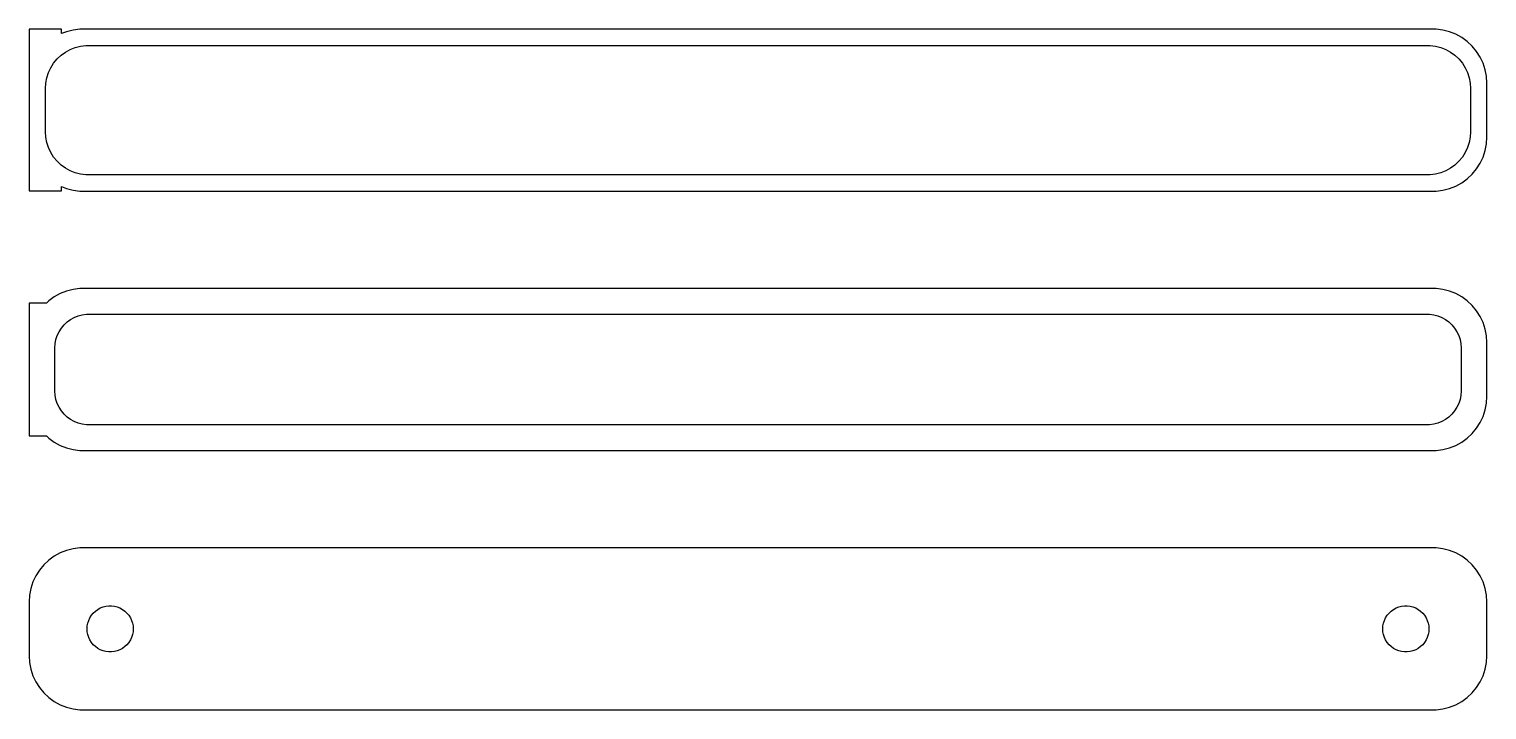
# Model space of a CAD drawing. Header units: metres. Extents: x -68 to 68, y 65 to 127.
import ezdxf

# ---------------------------------------------------------------- set-up
doc = ezdxf.new("R2010")
doc.units = ezdxf.units.M

msp = doc.modelspace()

# ---------------------------------------------------------------- linework, layer by layer
for p, q in [((-64.5, 127.479), (-67.5, 127.479)), ((-67.5, 127.479), (-67.5, 112.521)), ((-64.5, 127.075), (-64.5, 127.479)), ((-64.0451, 127.255), (-64.5, 127.075)), ((-63.4369, 127.411), (-64.0451, 127.255)), ((-62.8139, 127.49), (-63.4369, 127.411)), ((62.8139, 127.49), (-62.8139, 127.49)), ((63.4369, 127.411), (62.8139, 127.49)), ((64.0451, 127.255), (63.4369, 127.411)), ((64.6289, 127.024), (64.0451, 127.255)), ((65.1791, 126.722), (64.6289, 127.024)), ((-64.1433, 125.377), (-63.7031, 125.619)), ((-63.7031, 125.619), (-63.2361, 125.804)), ((-63.2361, 125.804), (-62.7495, 125.929)), ((-62.7495, 125.929), (-62.2512, 125.992)), ((-62.2512, 125.992), (62.2512, 125.992)), ((62.2512, 125.992), (62.7495, 125.929)), ((62.7495, 125.929), (63.2361, 125.804)), ((63.2361, 125.804), (63.7031, 125.619)), ((63.7031, 125.619), (64.1433, 125.377)), ((65.6871, 126.353), (65.1791, 126.722)), ((66.1448, 125.923), (65.6871, 126.353)), ((66.5451, 125.439), (66.1448, 125.923)), ((-65.5052, 123.927), (-65.2361, 124.351)), ((-65.2361, 124.351), (-64.9159, 124.738)), ((-64.9159, 124.738), (-64.5497, 125.082)), ((-64.5497, 125.082), (-64.1433, 125.377)), ((64.1433, 125.377), (64.5497, 125.082)), ((64.5497, 125.082), (64.9159, 124.738)), ((64.9159, 124.738), (65.2361, 124.351)), ((65.2361, 124.351), (65.5052, 123.927)), ((66.8815, 124.909), (66.5451, 125.439)), ((67.1489, 124.341), (66.8815, 124.909)), ((67.3429, 123.743), (67.1489, 124.341)), ((-65.9685, 122.501), (-65.8743, 122.995)), ((-65.8743, 122.995), (-65.7191, 123.472)), ((-65.7191, 123.472), (-65.5052, 123.927)), ((65.5052, 123.927), (65.7191, 123.472)), ((65.7191, 123.472), (65.8743, 122.995)), ((65.8743, 122.995), (65.9685, 122.501)), ((67.4606, 123.127), (67.3429, 123.743)), ((67.5, 122.5), (67.4606, 123.127)), ((-66, 122), (-65.9685, 122.501)), ((-66, 118), (-66, 122)), ((65.9685, 122.501), (66, 122)), ((66, 122), (66, 118)), ((67.5, 117.5), (67.5, 122.5)), ((-65.9685, 117.499), (-66, 118)), ((-65.8743, 117.005), (-65.9685, 117.499)), ((65.9685, 117.499), (65.8743, 117.005)), ((66, 118), (65.9685, 117.499)), ((67.4606, 116.873), (67.5, 117.5)), ((-65.7191, 116.528), (-65.8743, 117.005)), ((-65.5052, 116.073), (-65.7191, 116.528)), ((65.7191, 116.528), (65.5052, 116.073)), ((65.8743, 117.005), (65.7191, 116.528)), ((67.1489, 115.659), (67.3429, 116.257)), ((67.3429, 116.257), (67.4606, 116.873)), ((-65.2361, 115.649), (-65.5052, 116.073)), ((-64.9159, 115.262), (-65.2361, 115.649)), ((-64.5497, 114.918), (-64.9159, 115.262)), ((-64.1433, 114.623), (-64.5497, 114.918)), ((64.5497, 114.918), (64.1433, 114.623)), ((64.9159, 115.262), (64.5497, 114.918)), ((65.2361, 115.649), (64.9159, 115.262)), ((65.5052, 116.073), (65.2361, 115.649)), ((66.5451, 114.561), (66.8815, 115.091)), ((66.8815, 115.091), (67.1489, 115.659)), ((-63.7031, 114.381), (-64.1433, 114.623)), ((-63.2361, 114.196), (-63.7031, 114.381)), ((-62.7495, 114.071), (-63.2361, 114.196)), ((-62.2512, 114.008), (-62.7495, 114.071)), ((62.2512, 114.008), (-62.2512, 114.008)), ((62.7495, 114.071), (62.2512, 114.008)), ((63.2361, 114.196), (62.7495, 114.071)), ((63.7031, 114.381), (63.2361, 114.196)), ((64.1433, 114.623), (63.7031, 114.381)), ((65.1791, 113.278), (65.6871, 113.647)), ((65.6871, 113.647), (66.1448, 114.077)), ((66.1448, 114.077), (66.5451, 114.561)), ((-67.5, 112.521), (-64.5, 112.521)), ((-64.5, 112.521), (-64.5, 112.925)), ((-64.5, 112.925), (-64.0451, 112.745)), ((-64.0451, 112.745), (-63.4369, 112.589)), ((-63.4369, 112.589), (-62.8139, 112.51)), ((-62.8139, 112.51), (62.8139, 112.51)), ((62.8139, 112.51), (63.4369, 112.589)), ((63.4369, 112.589), (64.0451, 112.745)), ((64.0451, 112.745), (64.6289, 112.976)), ((64.6289, 112.976), (65.1791, 113.278)), ((-65.1791, 102.722), (-65.6871, 102.353)), ((-64.6289, 103.024), (-65.1791, 102.722)), ((-64.0451, 103.255), (-64.6289, 103.024)), ((-63.4369, 103.411), (-64.0451, 103.255)), ((-62.8139, 103.49), (-63.4369, 103.411)), ((62.8139, 103.49), (-62.8139, 103.49)), ((63.4369, 103.411), (62.8139, 103.49)), ((64.0451, 103.255), (63.4369, 103.411)), ((64.6289, 103.024), (64.0451, 103.255)), ((65.1791, 102.722), (64.6289, 103.024)), ((65.6871, 102.353), (65.1791, 102.722)), ((-65.9, 102.153), (-67.5, 102.153)), ((-67.5, 102.153), (-67.5, 89.8474)), ((-65.6871, 102.353), (-65.9, 102.153)), ((66.1448, 101.923), (65.6871, 102.353)), ((66.5451, 101.439), (66.1448, 101.923)), ((66.8815, 100.909), (66.5451, 101.439)), ((-64.5184, 99.8297), (-64.2692, 100.131)), ((-64.2692, 100.131), (-63.9842, 100.399)), ((-63.9842, 100.399), (-63.668, 100.628)), ((-63.668, 100.628), (-63.3254, 100.817)), ((-63.3254, 100.817), (-62.9619, 100.961)), ((-62.9619, 100.961), (-62.5833, 101.058)), ((-62.5833, 101.058), (-62.1954, 101.107)), ((-62.1954, 101.107), (62.1954, 101.107)), ((62.1954, 101.107), (62.5833, 101.058)), ((62.5833, 101.058), (62.9619, 100.961)), ((62.9619, 100.961), (63.3254, 100.817)), ((63.3254, 100.817), (63.668, 100.628)), ((63.668, 100.628), (63.9842, 100.399)), ((63.9842, 100.399), (64.2692, 100.131)), ((64.2692, 100.131), (64.5184, 99.8297)), ((67.1489, 100.341), (66.8815, 100.909)), ((67.3429, 99.7434), (67.1489, 100.341)), ((-65.0884, 98.3902), (-65.0151, 98.7741)), ((-65.0151, 98.7741), (-64.8943, 99.1459)), ((-64.8943, 99.1459), (-64.7279, 99.4996)), ((-64.7279, 99.4996), (-64.5184, 99.8297)), ((64.5184, 99.8297), (64.7279, 99.4996)), ((64.7279, 99.4996), (64.8943, 99.1459)), ((64.8943, 99.1459), (65.0151, 98.7741)), ((65.0151, 98.7741), (65.0884, 98.3902)), ((67.4606, 99.1267), (67.3429, 99.7434)), ((67.5, 98.5), (67.4606, 99.1267)), ((-65.1129, 98), (-65.0884, 98.3902)), ((-65.1129, 94), (-65.1129, 98)), ((65.0884, 98.3902), (65.1129, 98)), ((65.1129, 98), (65.1129, 94)), ((67.5, 93.5), (67.5, 98.5)), ((-65.0884, 93.6098), (-65.1129, 94)), ((-65.0151, 93.2259), (-65.0884, 93.6098)), ((-64.8943, 92.8541), (-65.0151, 93.2259)), ((65.0151, 93.2259), (64.8943, 92.8541)), ((65.0884, 93.6098), (65.0151, 93.2259)), ((65.1129, 94), (65.0884, 93.6098)), ((67.4606, 92.8733), (67.5, 93.5)), ((-64.7279, 92.5004), (-64.8943, 92.8541)), ((-64.5184, 92.1703), (-64.7279, 92.5004)), ((-64.2692, 91.8691), (-64.5184, 92.1703)), ((-63.9842, 91.6015), (-64.2692, 91.8691)), ((64.2692, 91.8691), (63.9842, 91.6015)), ((64.5184, 92.1703), (64.2692, 91.8691)), ((64.7279, 92.5004), (64.5184, 92.1703)), ((64.8943, 92.8541), (64.7279, 92.5004)), ((67.1489, 91.6594), (67.3429, 92.2566)), ((67.3429, 92.2566), (67.4606, 92.8733)), ((-63.668, 91.3717), (-63.9842, 91.6015)), ((-63.3254, 91.1833), (-63.668, 91.3717)), ((-62.9619, 91.0394), (-63.3254, 91.1833)), ((-62.5833, 90.9422), (-62.9619, 91.0394)), ((-62.1954, 90.8932), (-62.5833, 90.9422)), ((62.1954, 90.8932), (-62.1954, 90.8932)), ((62.5833, 90.9422), (62.1954, 90.8932)), ((62.9619, 91.0394), (62.5833, 90.9422)), ((63.3254, 91.1833), (62.9619, 91.0394)), ((63.668, 91.3717), (63.3254, 91.1833)), ((63.9842, 91.6015), (63.668, 91.3717)), ((66.1448, 90.0773), (66.5451, 90.5611)), ((66.5451, 90.5611), (66.8815, 91.0912)), ((66.8815, 91.0912), (67.1489, 91.6594)), ((-67.5, 89.8474), (-65.9, 89.8474)), ((-65.9, 89.8474), (-65.6871, 89.6474)), ((-65.6871, 89.6474), (-65.1791, 89.2784)), ((-65.1791, 89.2784), (-64.6289, 88.9759)), ((64.6289, 88.9759), (65.1791, 89.2784)), ((65.1791, 89.2784), (65.6871, 89.6474)), ((65.6871, 89.6474), (66.1448, 90.0773)), ((-64.6289, 88.9759), (-64.0451, 88.7447)), ((-64.0451, 88.7447), (-63.4369, 88.5886)), ((-63.4369, 88.5886), (-62.8139, 88.5099)), ((-62.8139, 88.5099), (62.8139, 88.5099)), ((62.8139, 88.5099), (63.4369, 88.5886)), ((63.4369, 88.5886), (64.0451, 88.7447)), ((64.0451, 88.7447), (64.6289, 88.9759)), ((-65.6871, 78.3526), (-66.1448, 77.9227)), ((-65.1791, 78.7216), (-65.6871, 78.3526)), ((-64.6289, 79.0241), (-65.1791, 78.7216)), ((-64.0451, 79.2553), (-64.6289, 79.0241)), ((-63.4369, 79.4114), (-64.0451, 79.2553)), ((-62.8139, 79.4901), (-63.4369, 79.4114)), ((62.8139, 79.4901), (-62.8139, 79.4901)), ((63.4369, 79.4114), (62.8139, 79.4901)), ((64.0451, 79.2553), (63.4369, 79.4114)), ((64.6289, 79.0241), (64.0451, 79.2553)), ((65.1791, 78.7216), (64.6289, 79.0241)), ((65.6871, 78.3526), (65.1791, 78.7216)), ((66.1448, 77.9227), (65.6871, 78.3526)), ((-66.5451, 77.4389), (-66.8815, 76.9088)), ((-66.1448, 77.9227), (-66.5451, 77.4389)), ((66.5451, 77.4389), (66.1448, 77.9227)), ((66.8815, 76.9088), (66.5451, 77.4389)), ((-67.3429, 75.7434), (-67.4606, 75.1267)), ((-67.1489, 76.3406), (-67.3429, 75.7434)), ((-66.8815, 76.9088), (-67.1489, 76.3406)), ((67.1489, 76.3406), (66.8815, 76.9088)), ((67.3429, 75.7434), (67.1489, 76.3406)), ((67.4606, 75.1267), (67.3429, 75.7434)), ((-67.4606, 75.1267), (-67.5, 74.5)), ((-67.5, 74.5), (-67.5, 69.5)), ((67.5, 74.5), (67.4606, 75.1267)), ((67.5, 69.5), (67.5, 74.5)), ((-61.9853, 72.786), (-61.8712, 73.0287)), ((-61.8712, 73.0287), (-61.7275, 73.2551)), ((-61.7275, 73.2551), (-61.5565, 73.4617)), ((-61.5565, 73.4617), (-61.3611, 73.6453)), ((-61.3611, 73.6453), (-61.1441, 73.8029)), ((-61.1441, 73.8029), (-60.9092, 73.9321)), ((-60.9092, 73.9321), (-60.6598, 74.0308)), ((-60.6598, 74.0308), (-60.4001, 74.0975)), ((-60.4001, 74.0975), (-60.1341, 74.1311)), ((-60.1341, 74.1311), (-59.8659, 74.1311)), ((-59.8659, 74.1311), (-59.5999, 74.0975)), ((-59.5999, 74.0975), (-59.3401, 74.0308)), ((-59.3401, 74.0308), (-59.0908, 73.9321)), ((-59.0908, 73.9321), (-58.8559, 73.8029)), ((-58.8559, 73.8029), (-58.6389, 73.6453)), ((-58.6389, 73.6453), (-58.4434, 73.4617)), ((-58.4434, 73.4617), (-58.2725, 73.2551)), ((-58.2725, 73.2551), (-58.1288, 73.0287)), ((-58.1288, 73.0287), (-58.0146, 72.786)), ((58.0146, 72.786), (58.1288, 73.0287)), ((58.1288, 73.0287), (58.2725, 73.2551)), ((58.2725, 73.2551), (58.4434, 73.4617)), ((58.4434, 73.4617), (58.6389, 73.6453)), ((58.6389, 73.6453), (58.8559, 73.8029)), ((58.8559, 73.8029), (59.0908, 73.9321)), ((59.0908, 73.9321), (59.3401, 74.0308)), ((59.3401, 74.0308), (59.5999, 74.0975)), ((59.5999, 74.0975), (59.8659, 74.1311)), ((59.8659, 74.1311), (60.1341, 74.1311)), ((60.1341, 74.1311), (60.4001, 74.0975)), ((60.4001, 74.0975), (60.6598, 74.0308)), ((60.6598, 74.0308), (60.9092, 73.9321)), ((60.9092, 73.9321), (61.1441, 73.8029)), ((61.1441, 73.8029), (61.3611, 73.6453)), ((61.3611, 73.6453), (61.5565, 73.4617)), ((61.5565, 73.4617), (61.7275, 73.2551)), ((61.7275, 73.2551), (61.8712, 73.0287)), ((61.8712, 73.0287), (61.9853, 72.786)), ((-62.1353, 72), (-62.1185, 72.2676)), ((-62.1185, 71.7324), (-62.1353, 72)), ((-62.1185, 72.2676), (-62.0682, 72.531)), ((-62.0682, 71.469), (-62.1185, 71.7324)), ((-62.0682, 72.531), (-61.9853, 72.786)), ((-58.0146, 72.786), (-57.9318, 72.531)), ((-57.9318, 72.531), (-57.8815, 72.2676)), ((-57.8815, 71.7324), (-57.9318, 71.469)), ((-57.8815, 72.2676), (-57.8647, 72)), ((-57.8647, 72), (-57.8815, 71.7324)), ((57.8647, 72), (57.8815, 72.2676)), ((57.8815, 71.7324), (57.8647, 72)), ((57.8815, 72.2676), (57.9318, 72.531)), ((57.9318, 71.469), (57.8815, 71.7324)), ((57.9318, 72.531), (58.0146, 72.786)), ((61.9853, 72.786), (62.0682, 72.531)), ((62.0682, 72.531), (62.1185, 72.2676)), ((62.1185, 71.7324), (62.0682, 71.469)), ((62.1185, 72.2676), (62.1353, 72)), ((62.1353, 72), (62.1185, 71.7324)), ((-61.9853, 71.214), (-62.0682, 71.469)), ((-61.8712, 70.9713), (-61.9853, 71.214)), ((-61.7275, 70.7449), (-61.8712, 70.9713)), ((-61.5565, 70.5383), (-61.7275, 70.7449)), ((-61.3611, 70.3547), (-61.5565, 70.5383)), ((-61.1441, 70.1971), (-61.3611, 70.3547)), ((-58.6389, 70.3547), (-58.8559, 70.1971)), ((-58.4434, 70.5383), (-58.6389, 70.3547)), ((-58.2725, 70.7449), (-58.4434, 70.5383)), ((-58.1288, 70.9713), (-58.2725, 70.7449)), ((-58.0146, 71.214), (-58.1288, 70.9713)), ((-57.9318, 71.469), (-58.0146, 71.214)), ((58.0146, 71.214), (57.9318, 71.469)), ((58.1288, 70.9713), (58.0146, 71.214)), ((58.2725, 70.7449), (58.1288, 70.9713)), ((58.4434, 70.5383), (58.2725, 70.7449)), ((58.6389, 70.3547), (58.4434, 70.5383)), ((58.8559, 70.1971), (58.6389, 70.3547)), ((61.3611, 70.3547), (61.1441, 70.1971)), ((61.5565, 70.5383), (61.3611, 70.3547)), ((61.7275, 70.7449), (61.5565, 70.5383)), ((61.8712, 70.9713), (61.7275, 70.7449)), ((61.9853, 71.214), (61.8712, 70.9713)), ((62.0682, 71.469), (61.9853, 71.214)), ((-67.5, 69.5), (-67.4606, 68.8733)), ((-67.4606, 68.8733), (-67.3429, 68.2566)), ((-60.9092, 70.0679), (-61.1441, 70.1971)), ((-60.6598, 69.9692), (-60.9092, 70.0679)), ((-60.4001, 69.9025), (-60.6598, 69.9692)), ((-60.1341, 69.8689), (-60.4001, 69.9025)), ((-59.8659, 69.8689), (-60.1341, 69.8689)), ((-59.5999, 69.9025), (-59.8659, 69.8689)), ((-59.3401, 69.9692), (-59.5999, 69.9025)), ((-59.0908, 70.0679), (-59.3401, 69.9692)), ((-58.8559, 70.1971), (-59.0908, 70.0679)), ((59.0908, 70.0679), (58.8559, 70.1971)), ((59.3401, 69.9692), (59.0908, 70.0679)), ((59.5999, 69.9025), (59.3401, 69.9692)), ((59.8659, 69.8689), (59.5999, 69.9025)), ((60.1341, 69.8689), (59.8659, 69.8689)), ((60.4001, 69.9025), (60.1341, 69.8689)), ((60.6598, 69.9692), (60.4001, 69.9025)), ((60.9092, 70.0679), (60.6598, 69.9692)), ((61.1441, 70.1971), (60.9092, 70.0679)), ((67.3429, 68.2566), (67.4606, 68.8733)), ((67.4606, 68.8733), (67.5, 69.5)), ((-67.3429, 68.2566), (-67.1489, 67.6594)), ((-67.1489, 67.6594), (-66.8815, 67.0912)), ((66.8815, 67.0912), (67.1489, 67.6594)), ((67.1489, 67.6594), (67.3429, 68.2566)), ((-66.8815, 67.0912), (-66.5451, 66.5611)), ((-66.5451, 66.5611), (-66.1448, 66.0773)), ((66.1448, 66.0773), (66.5451, 66.5611)), ((66.5451, 66.5611), (66.8815, 67.0912)), ((-66.1448, 66.0773), (-65.6871, 65.6474)), ((-65.6871, 65.6474), (-65.1791, 65.2784)), ((-65.1791, 65.2784), (-64.6289, 64.9759)), ((-64.6289, 64.9759), (-64.0451, 64.7447)), ((64.0451, 64.7447), (64.6289, 64.9759)), ((64.6289, 64.9759), (65.1791, 65.2784)), ((65.1791, 65.2784), (65.6871, 65.6474)), ((65.6871, 65.6474), (66.1448, 66.0773)), ((-64.0451, 64.7447), (-63.4369, 64.5886)), ((-63.4369, 64.5886), (-62.8139, 64.5099)), ((-62.8139, 64.5099), (62.8139, 64.5099)), ((62.8139, 64.5099), (63.4369, 64.5886)), ((63.4369, 64.5886), (64.0451, 64.7447))]:
    msp.add_line(p, q)

doc.saveas('drawing.dxf')
